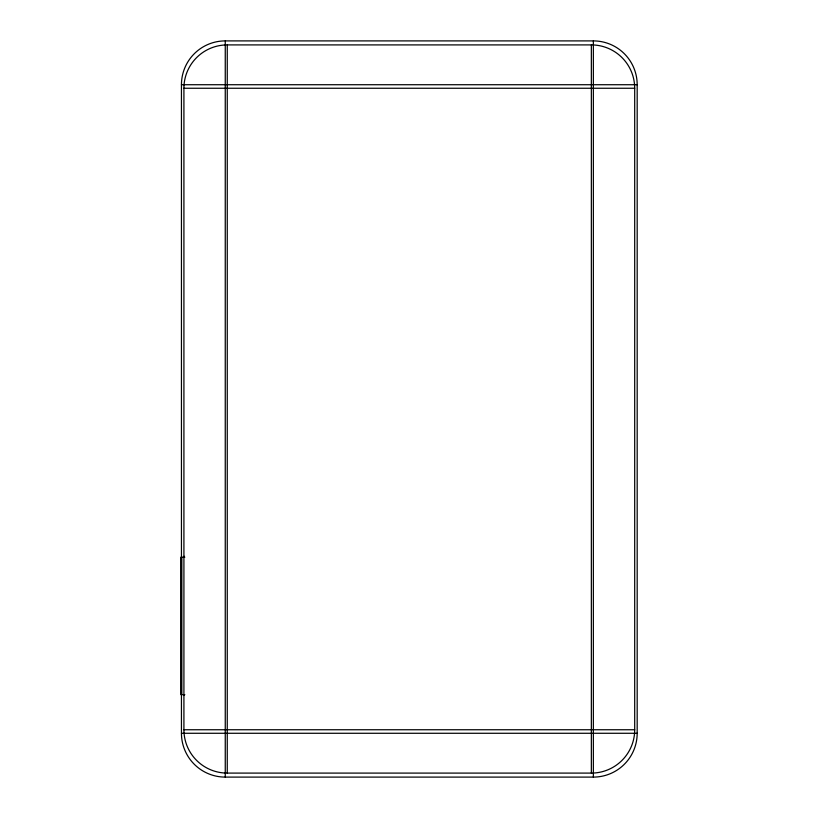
<?xml version="1.0" encoding="UTF-8"?>
<svg xmlns="http://www.w3.org/2000/svg" width="818" height="818" viewBox="0 0 818 818"><rect width="100%" height="100%" fill="white"/><g stroke="black" fill="none" stroke-linecap="round" stroke-linejoin="round"><path stroke-width="1.23" d="M225.257 40.9L593.357 40.9A43.824 43.824 0 0 1 637.181 84.724L637.181 733.276A43.824 43.824 0 0 1 593.357 777.1L225.257 777.1A43.824 43.824 0 0 1 181.443 733.276L181.443 84.724A43.824 43.824 0 0 1 225.257 40.9L225.257 777.1M227.261 44.908L591.353 44.908A43.344 43.344 0 0 1 634.696 88.252L634.696 729.748A43.344 43.344 0 0 1 591.353 773.092L227.261 773.092A43.344 43.344 0 0 1 183.917 729.748L183.917 88.252A43.344 43.344 0 0 1 227.261 44.908L227.261 773.092M181.443 84.724L637.181 84.724M183.917 88.252L634.696 88.252M183.948 556.373L184.5 556.373M184.807 557.201L180.819 557.201L180.819 694.646L184.807 694.646M183.948 695.075L184.5 695.075M183.917 729.748L634.696 729.748M181.443 733.276L637.181 733.276M593.357 40.9L593.357 777.1M591.353 44.908L591.353 773.092M181.77 557.201L181.77 694.646"/></g></svg>
